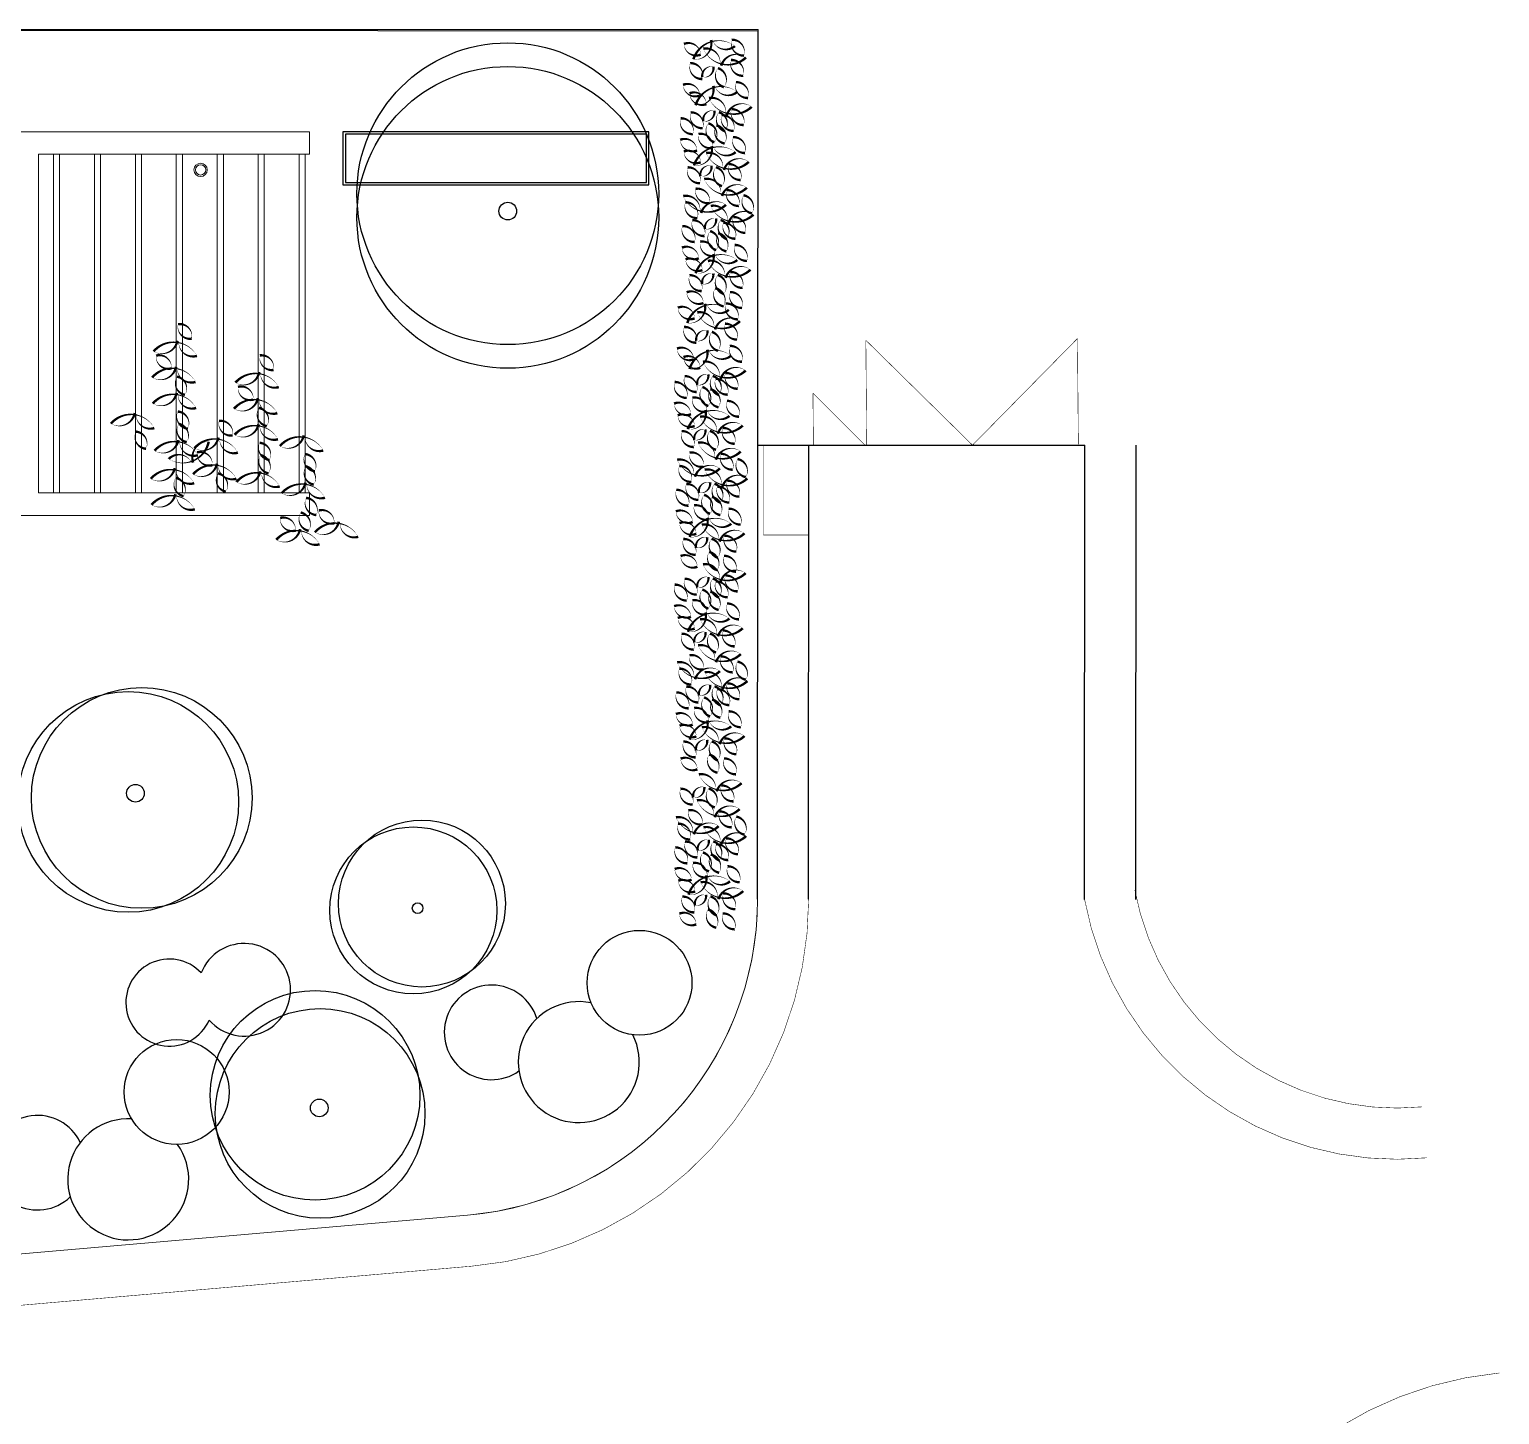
# Model space of a CAD drawing. Header units: metres. Extents: x -183 to 1639, y -350 to 198.
# Drawn here: x 635.51 to 664.26, y -306.43 to -279.35 of the extents above; entities that cross this region are included whole.
import ezdxf

# ---------------------------------------------------------------- set-up
doc = ezdxf.new("R2010")
doc.units = ezdxf.units.M
doc.header["$MEASUREMENT"] = 0
for name, color, linetype in [('dveře', 3, 'Continuous'), ('PODL0$0$HSV_POD', 7, 'Continuous'), ('SCHODY', 3, 'Continuous'), ('SRAFY-TERÉN', 252, 'Continuous'), ('zariz.predmety', 203, 'Continuous')]:
    doc.layers.add(name, color=color, linetype=linetype)

msp = doc.modelspace()

# ---------------------------------------------------------------- linework, layer by layer
at = {"linetype": 'Continuous', "lineweight": 0, "flags": 128}
msp.add_lwpolyline([(611.69, -279.354), (649.76, -279.354), (649.748, -296.358, -0.388879), (644.079, -302.535), (618.376, -304.765), (611.578, -291.899)], format="xyb", close=True, dxfattribs=at)
at = {"layer": 'dveře', "linetype": 'Continuous', "lineweight": 0}
for p, q in [((624.12, -281.354), (635.69, -281.354)), ((635.69, -281.354), (640.99, -281.354)), ((640.99, -281.794), (640.99, -281.354)), ((635.69, -288.414), (635.69, -281.794)), ((635.69, -281.794), (640.99, -281.794)), ((635.69, -288.414), (640.99, -288.414)), ((640.99, -288.414), (640.99, -288.854)), ((624.12, -288.854), (640.99, -288.854))]:
    msp.add_line(p, q, dxfattribs=at)
for radius in [0.13, 0.1]:
    msp.add_circle((638.862, -282.101), radius, dxfattribs=at)
at = {"layer": 'PODL0$0$HSV_POD'}
for p, q in [((611.69, -279.354), (649.76, -279.382)), ((649.748, -296.358), (649.76, -279.382)), ((649.754, -287.482), (656.148, -287.483)), ((650.748, -296.359), (650.754, -287.483)), ((656.142, -296.362), (656.148, -287.483)), ((657.142, -296.363), (657.148, -287.483))]:
    msp.add_line(p, q, dxfattribs=at)
at = {"layer": 'PODL0$0$HSV_POD', "const_width": 0.01}
for points in [[(651.866, -285.431), (653.951, -287.482)], [(651.883, -287.482), (651.866, -285.431)], [(656.003, -285.397), (653.951, -287.482)], [(656.02, -287.465), (656.003, -285.397)], [(650.832, -286.466), (651.85, -287.482)], [(650.841, -287.482), (650.832, -286.466)], [(626.838, -304.031), (644.079, -302.535)], [(626.924, -305.027), (644.165, -303.532)]]:
    msp.add_lwpolyline(points, dxfattribs=at)
msp.add_lwpolyline([(649.866, -287.483), (650.754, -287.483), (650.754, -289.237), (649.866, -289.237)], close=True, dxfattribs=at)
for points in [[(662.739, -300.418, -0.388879), (657.125, -296.181, -0.388879)], [(644.079, -302.535, 0.388879), (649.748, -296.358, 0.388879)], [(644.165, -303.532, 0.388879), (650.748, -296.359, 0.388879)], [(662.834, -301.414, -0.388879), (656.142, -296.362, -0.388879)], [(664.25, -305.62, 0.388879), (657.73, -312.85, 0.388879)]]:
    msp.add_lwpolyline(points, format="xyb", dxfattribs=at)
at = {"layer": 'SCHODY', "lineweight": 0, "ltscale": 0.25}
for p, q in [((635.986, -281.794), (635.986, -288.414)), ((636.106, -281.794), (636.106, -288.414)), ((636.786, -281.794), (636.786, -288.414)), ((636.906, -281.794), (636.906, -288.414)), ((637.586, -281.794), (637.586, -288.414)), ((637.706, -281.794), (637.706, -288.414)), ((638.386, -281.794), (638.386, -288.414)), ((638.506, -281.794), (638.506, -288.414)), ((639.186, -281.794), (639.186, -288.414)), ((639.306, -281.794), (639.306, -288.414)), ((639.986, -281.794), (639.986, -288.414)), ((640.106, -281.794), (640.106, -288.414)), ((640.786, -281.794), (640.786, -288.414)), ((640.906, -281.794), (640.906, -288.414))]:
    msp.add_line(p, q, dxfattribs=at)
at = {"layer": 'SRAFY-TERÉN'}
for points in [[(647.627, -281.354), (641.641, -281.354), (641.641, -282.394), (647.627, -282.394)], [(647.577, -281.404), (641.691, -281.404), (641.691, -282.344), (647.577, -282.344)]]:
    msp.add_lwpolyline(points, close=True, dxfattribs=at)
at = {"layer": 'zariz.predmety', "color": 253, "linetype": 'Continuous', "ltscale": 0.001}
for points in [[(648.638, -279.847, 0, 0, 0.520567), (648.638, -279.847, 0, 0.05, 0.520567), (648.31, -279.639, 0, 0.05, 0.520567), (648.638, -279.847, 0.05, 0.05, 0)], [(648.495, -279.939, 0, 0, 0.520567), (648.495, -279.939, 0, 0.05, 0.520567), (648.839, -279.562, 0, 0.05, 0.520567), (648.87, -279.569, 0, 0.05, 0.520567), (649.306, -279.68, 0, 0.05, 0.520567), (648.495, -279.939, 0.05, 0.05, 0)], [(649.483, -279.866, 0, 0, 0.520567), (649.483, -279.866, 0, 0.05, 0.520567), (649.246, -279.557, 0, 0.05, 0.520567), (649.483, -279.866, 0.05, 0.05, 0)], [(649.524, -279.903, 0, 0, 0.520567), (649.524, -279.903, 0, 0.05, 0.520567), (649.039, -280.064, 0, 0.05, 0.520567), (649.015, -280.042, 0, 0.05, 0.520567), (648.689, -279.732, 0, 0.05, 0.520567), (649.524, -279.903, 0.05, 0.05, 0)], [(649.468, -280.261, 0, 0, 0.520567), (649.468, -280.261, 0, 0.05, 0.520567), (649.231, -279.952, 0, 0.05, 0.520567), (649.468, -280.261, 0.05, 0.05, 0)], [(648.432, -280.015, 0, 0, 0.520567), (648.432, -280.015, 0, 0.05, 0.520567), (648.669, -280.324, 0, 0.05, 0.520567), (648.432, -280.015, 0.05, 0.05, 0)], [(648.669, -280.287, 0, 0, 0.520567), (648.669, -280.287, 0, 0.05, 0.520567), (648.887, -280.083, 0, 0.05, 0.520567), (648.669, -280.287, 0.05, 0.05, 0)], [(649.092, -280.483, 0, 0, 0.520567), (649.092, -280.483, 0, 0.05, 0.520567), (648.974, -280.112, 0, 0.05, 0.520567), (649.092, -280.483, 0.05, 0.05, 0)], [(648.622, -280.647, 0, 0, 0.520567), (648.622, -280.647, 0, 0.05, 0.520567), (648.293, -280.438, 0, 0.05, 0.520567), (648.622, -280.647, 0.05, 0.05, 0)], [(648.538, -280.837, 0, 0, 0.520567), (648.538, -280.837, 0, 0.05, 0.520567), (648.883, -280.46, 0, 0.05, 0.520567), (648.914, -280.467, 0, 0.05, 0.520567), (649.35, -280.577, 0, 0.05, 0.520567), (648.538, -280.837, 0.05, 0.05, 0)], [(649.563, -280.695, 0, 0, 0.520567), (649.563, -280.695, 0, 0.05, 0.520567), (649.326, -280.386, 0, 0.05, 0.520567), (649.563, -280.695, 0.05, 0.05, 0)], [(648.749, -280.813, 0, 0, 0.520567), (648.749, -280.813, 0, 0.05, 0.520567), (648.42, -280.604, 0, 0.05, 0.520567), (648.749, -280.813, 0.05, 0.05, 0)], [(649.635, -280.868, 0, 0, 0.520567), (649.635, -280.868, 0, 0.05, 0.520567), (649.15, -281.029, 0, 0.05, 0.520567), (649.126, -281.007, 0, 0.05, 0.520567), (648.8, -280.697, 0, 0.05, 0.520567), (649.635, -280.868, 0.05, 0.05, 0)], [(648.247, -281.092, 0, 0, 0.520567), (648.247, -281.092, 0, 0.05, 0.520567), (648.484, -281.401, 0, 0.05, 0.520567), (648.247, -281.092, 0.05, 0.05, 0)], [(648.441, -280.977, 0, 0, 0.520567), (648.441, -280.977, 0, 0.05, 0.520567), (648.678, -281.286, 0, 0.05, 0.520567), (648.441, -280.977, 0.05, 0.05, 0)], [(648.687, -281.149, 0, 0, 0.520567), (648.687, -281.149, 0, 0.05, 0.520567), (648.905, -280.944, 0, 0.05, 0.520567), (648.687, -281.149, 0.05, 0.05, 0)], [(649.111, -281.344, 0, 0, 0.520567), (649.111, -281.344, 0, 0.05, 0.520567), (648.992, -280.973, 0, 0.05, 0.520567), (649.111, -281.344, 0.05, 0.05, 0)], [(649.283, -281.338, 0, 0, 0.520567), (649.283, -281.338, 0, 0.05, 0.520567), (649.046, -281.03, 0, 0.05, 0.520567), (649.283, -281.338, 0.05, 0.05, 0)], [(649.477, -281.223, 0, 0, 0.520567), (649.477, -281.223, 0, 0.05, 0.520567), (649.24, -280.915, 0, 0.05, 0.520567), (649.477, -281.223, 0.05, 0.05, 0)], [(648.907, -281.56, 0, 0, 0.520567), (648.907, -281.56, 0, 0.05, 0.520567), (648.789, -281.19, 0, 0.05, 0.520567), (648.907, -281.56, 0.05, 0.05, 0)], [(648.943, -281.232, 0, 0, 0.520567), (648.943, -281.232, 0, 0.05, 0.520567), (649.106, -281.585, 0, 0.05, 0.520567), (648.943, -281.232, 0.05, 0.05, 0)], [(648.566, -281.721, 0, 0, 0.520567), (648.566, -281.721, 0, 0.05, 0.520567), (648.237, -281.513, 0, 0.05, 0.520567), (648.566, -281.721, 0.05, 0.05, 0)], [(648.507, -282.014, 0, 0, 0.520567), (648.507, -282.014, 0, 0.05, 0.520567), (648.851, -281.637, 0, 0.05, 0.520567), (648.882, -281.644, 0, 0.05, 0.520567), (649.319, -281.754, 0, 0.05, 0.520567), (648.507, -282.014, 0.05, 0.05, 0)], [(648.594, -281.397, 0, 0, 0.520567), (648.594, -281.397, 0, 0.05, 0.520567), (648.867, -281.674, 0, 0.05, 0.520567), (648.594, -281.397, 0.05, 0.05, 0)], [(649.506, -281.77, 0, 0, 0.520567), (649.506, -281.77, 0, 0.05, 0.520567), (649.27, -281.461, 0, 0.05, 0.520567), (649.506, -281.77, 0.05, 0.05, 0)], [(648.637, -281.952, 0, 0, 0.520567), (648.637, -281.952, 0, 0.05, 0.520567), (648.308, -281.743, 0, 0.05, 0.520567), (648.637, -281.952, 0.05, 0.05, 0)], [(649.578, -281.943, 0, 0, 0.520567), (649.578, -281.943, 0, 0.05, 0.520567), (649.093, -282.103, 0, 0.05, 0.520567), (649.07, -282.082, 0, 0.05, 0.520567), (648.744, -281.772, 0, 0.05, 0.520567), (649.578, -281.943, 0.05, 0.05, 0)], [(648.385, -282.052, 0, 0, 0.520567), (648.385, -282.052, 0, 0.05, 0.520567), (648.622, -282.361, 0, 0.05, 0.520567), (648.385, -282.052, 0.05, 0.05, 0)], [(648.631, -282.223, 0, 0, 0.520567), (648.631, -282.223, 0, 0.05, 0.520567), (648.849, -282.019, 0, 0.05, 0.520567), (648.631, -282.223, 0.05, 0.05, 0)], [(649.054, -282.418, 0, 0, 0.520567), (649.054, -282.418, 0, 0.05, 0.520567), (648.936, -282.048, 0, 0.05, 0.520567), (649.054, -282.418, 0.05, 0.05, 0)], [(649.421, -282.298, 0, 0, 0.520567), (649.421, -282.298, 0, 0.05, 0.520567), (649.184, -281.989, 0, 0.05, 0.520567), (649.421, -282.298, 0.05, 0.05, 0)], [(648.538, -282.471, 0, 0, 0.520567), (648.538, -282.471, 0, 0.05, 0.520567), (648.811, -282.748, 0, 0.05, 0.520567), (648.538, -282.471, 0.05, 0.05, 0)], [(649.54, -282.45, 0, 0, 0.520567), (649.54, -282.45, 0, 0.05, 0.520567), (649.055, -282.611, 0, 0.05, 0.520567), (649.032, -282.589, 0, 0.05, 0.520567), (648.706, -282.279, 0, 0.05, 0.520567), (649.54, -282.45, 0.05, 0.05, 0)], [(649.383, -282.805, 0, 0, 0.520567), (649.383, -282.805, 0, 0.05, 0.520567), (649.146, -282.497, 0, 0.05, 0.520567), (649.383, -282.805, 0.05, 0.05, 0)], [(649.131, -282.783, 0, 0, 0.520567), (649.131, -282.783, 0, 0.05, 0.520567), (648.646, -282.943, 0, 0.05, 0.520567), (648.623, -282.922, 0, 0.05, 0.520567), (648.297, -282.612, 0, 0.05, 0.520567), (649.131, -282.783, 0.05, 0.05, 0)], [(648.574, -283.043, 0, 0, 0.520567), (648.574, -283.043, 0, 0.05, 0.520567), (648.338, -282.735, 0, 0.05, 0.520567), (648.574, -283.043, 0.05, 0.05, 0)], [(649.669, -282.976, 0, 0, 0.520567), (649.669, -282.976, 0, 0.05, 0.520567), (649.184, -283.137, 0, 0.05, 0.520567), (649.16, -283.115, 0, 0.05, 0.520567), (648.834, -282.805, 0, 0.05, 0.520567), (649.669, -282.976, 0.05, 0.05, 0)], [(649.475, -282.597, 0, 0, 0.520567), (649.475, -282.597, 0, 0.05, 0.520567), (649.639, -282.95, 0, 0.05, 0.520567), (649.475, -282.597, 0.05, 0.05, 0)], [(648.475, -283.085, 0, 0, 0.520567), (648.475, -283.085, 0, 0.05, 0.520567), (648.712, -283.394, 0, 0.05, 0.520567), (648.475, -283.085, 0.05, 0.05, 0)], [(648.721, -283.256, 0, 0, 0.520567), (648.721, -283.256, 0, 0.05, 0.520567), (648.939, -283.052, 0, 0.05, 0.520567), (648.721, -283.256, 0.05, 0.05, 0)], [(649.145, -283.452, 0, 0, 0.520567), (649.145, -283.452, 0, 0.05, 0.520567), (649.026, -283.081, 0, 0.05, 0.520567), (649.145, -283.452, 0.05, 0.05, 0)], [(649.511, -283.331, 0, 0, 0.520567), (649.511, -283.331, 0, 0.05, 0.520567), (649.274, -283.023, 0, 0.05, 0.520567), (649.511, -283.331, 0.05, 0.05, 0)], [(648.281, -283.2, 0, 0, 0.520567), (648.281, -283.2, 0, 0.05, 0.520567), (648.518, -283.509, 0, 0.05, 0.520567), (648.281, -283.2, 0.05, 0.05, 0)], [(648.941, -283.668, 0, 0, 0.520567), (648.941, -283.668, 0, 0.05, 0.520567), (648.823, -283.297, 0, 0.05, 0.520567), (648.941, -283.668, 0.05, 0.05, 0)], [(648.977, -283.34, 0, 0, 0.520567), (648.977, -283.34, 0, 0.05, 0.520567), (649.14, -283.693, 0, 0.05, 0.520567), (648.977, -283.34, 0.05, 0.05, 0)], [(649.317, -283.446, 0, 0, 0.520567), (649.317, -283.446, 0, 0.05, 0.520567), (649.08, -283.137, 0, 0.05, 0.520567), (649.317, -283.446, 0.05, 0.05, 0)], [(648.6, -283.829, 0, 0, 0.520567), (648.6, -283.829, 0, 0.05, 0.520567), (648.271, -283.621, 0, 0.05, 0.520567), (648.6, -283.829, 0.05, 0.05, 0)], [(648.628, -283.504, 0, 0, 0.520567), (648.628, -283.504, 0, 0.05, 0.520567), (648.901, -283.782, 0, 0.05, 0.520567), (648.628, -283.504, 0.05, 0.05, 0)], [(649.54, -283.878, 0, 0, 0.520567), (649.54, -283.878, 0, 0.05, 0.520567), (649.304, -283.569, 0, 0.05, 0.520567), (649.54, -283.878, 0.05, 0.05, 0)], [(648.671, -284.059, 0, 0, 0.520567), (648.671, -284.059, 0, 0.05, 0.520567), (648.342, -283.851, 0, 0.05, 0.520567), (648.671, -284.059, 0.05, 0.05, 0)], [(648.541, -284.122, 0, 0, 0.520567), (648.541, -284.122, 0, 0.05, 0.520567), (648.885, -283.745, 0, 0.05, 0.520567), (648.916, -283.752, 0, 0.05, 0.520567), (649.353, -283.862, 0, 0.05, 0.520567), (648.541, -284.122, 0.05, 0.05, 0)], [(649.612, -284.051, 0, 0, 0.520567), (649.612, -284.051, 0, 0.05, 0.520567), (649.127, -284.211, 0, 0.05, 0.520567), (649.104, -284.19, 0, 0.05, 0.520567), (648.778, -283.88, 0, 0.05, 0.520567), (649.612, -284.051, 0.05, 0.05, 0)], [(648.419, -284.16, 0, 0, 0.520567), (648.419, -284.16, 0, 0.05, 0.520567), (648.656, -284.469, 0, 0.05, 0.520567), (648.419, -284.16, 0.05, 0.05, 0)], [(648.665, -284.331, 0, 0, 0.520567), (648.665, -284.331, 0, 0.05, 0.520567), (648.883, -284.127, 0, 0.05, 0.520567), (648.665, -284.331, 0.05, 0.05, 0)], [(649.089, -284.526, 0, 0, 0.520567), (649.089, -284.526, 0, 0.05, 0.520567), (648.97, -284.156, 0, 0.05, 0.520567), (649.089, -284.526, 0.05, 0.05, 0)], [(649.455, -284.406, 0, 0, 0.520567), (649.455, -284.406, 0, 0.05, 0.520567), (649.218, -284.097, 0, 0.05, 0.520567), (649.455, -284.406, 0.05, 0.05, 0)], [(648.692, -284.703, 0, 0, 0.520567), (648.692, -284.703, 0, 0.05, 0.520567), (648.363, -284.494, 0, 0.05, 0.520567), (648.692, -284.703, 0.05, 0.05, 0)], [(648.921, -284.415, 0, 0, 0.520567), (648.921, -284.415, 0, 0.05, 0.520567), (649.084, -284.768, 0, 0.05, 0.520567), (648.921, -284.415, 0.05, 0.05, 0)], [(649.446, -284.799, 0, 0, 0.520567), (649.446, -284.799, 0, 0.05, 0.520567), (649.21, -284.49, 0, 0.05, 0.520567), (649.446, -284.799, 0.05, 0.05, 0)], [(648.519, -285.003, 0, 0, 0.520567), (648.519, -285.003, 0, 0.05, 0.520567), (648.191, -284.795, 0, 0.05, 0.520567), (648.519, -285.003, 0.05, 0.05, 0)], [(648.376, -285.095, 0, 0, 0.520567), (648.376, -285.095, 0, 0.05, 0.520567), (648.72, -284.718, 0, 0.05, 0.520567), (648.751, -284.725, 0, 0.05, 0.520567), (649.187, -284.836, 0, 0.05, 0.520567), (648.376, -285.095, 0.05, 0.05, 0)], [(649.364, -285.022, 0, 0, 0.520567), (649.364, -285.022, 0, 0.05, 0.520567), (649.127, -284.713, 0, 0.05, 0.520567), (649.364, -285.022, 0.05, 0.05, 0)], [(638.421, -285.117, 0, 0, 0.520567), (638.421, -285.117, 0, 0.05, 0.520567), (638.687, -285.401, 0, 0.05, 0.520567), (638.421, -285.117, 0.05, 0.05, 0)], [(649.405, -285.059, 0, 0, 0.520567), (649.405, -285.059, 0, 0.05, 0.520567), (648.92, -285.219, 0, 0.05, 0.520567), (648.896, -285.198, 0, 0.05, 0.520567), (648.57, -284.888, 0, 0.05, 0.520567), (649.405, -285.059, 0.05, 0.05, 0)], [(649.349, -285.417, 0, 0, 0.520567), (649.349, -285.417, 0, 0.05, 0.520567), (649.113, -285.108, 0, 0.05, 0.520567), (649.349, -285.417, 0.05, 0.05, 0)], [(648.314, -285.171, 0, 0, 0.520567), (648.314, -285.171, 0, 0.05, 0.520567), (648.55, -285.479, 0, 0.05, 0.520567), (648.314, -285.171, 0.05, 0.05, 0)], [(648.55, -285.443, 0, 0, 0.520567), (648.55, -285.443, 0, 0.05, 0.520567), (648.768, -285.239, 0, 0.05, 0.520567), (648.55, -285.443, 0.05, 0.05, 0)], [(648.973, -285.638, 0, 0, 0.520567), (648.973, -285.638, 0, 0.05, 0.520567), (648.855, -285.268, 0, 0.05, 0.520567), (648.973, -285.638, 0.05, 0.05, 0)], [(637.942, -285.649, 0, 0, 0.520567), (637.942, -285.649, 0, 0.05, 0.520567), (638.409, -285.441, 0, 0.05, 0.520567), (638.434, -285.459, 0, 0.05, 0.520567), (638.79, -285.736, 0, 0.05, 0.520567), (637.942, -285.649, 0.05, 0.05, 0)], [(648.503, -285.803, 0, 0, 0.520567), (648.503, -285.803, 0, 0.05, 0.520567), (648.175, -285.594, 0, 0.05, 0.520567), (648.503, -285.803, 0.05, 0.05, 0)], [(648.419, -285.993, 0, 0, 0.520567), (648.419, -285.993, 0, 0.05, 0.520567), (648.764, -285.616, 0, 0.05, 0.520567), (648.795, -285.622, 0, 0.05, 0.520567), (649.231, -285.733, 0, 0.05, 0.520567), (648.419, -285.993, 0.05, 0.05, 0)], [(649.444, -285.851, 0, 0, 0.520567), (649.444, -285.851, 0, 0.05, 0.520567), (649.207, -285.542, 0, 0.05, 0.520567), (649.444, -285.851, 0.05, 0.05, 0)], [(637.914, -286.159, 0, 0, 0.520567), (637.914, -286.159, 0, 0.05, 0.520567), (638.381, -285.951, 0, 0.05, 0.520567), (638.406, -285.97, 0, 0.05, 0.520567), (638.762, -286.246, 0, 0.05, 0.520567), (637.914, -286.159, 0.05, 0.05, 0)], [(638.291, -285.981, 0, 0, 0.520567), (638.291, -285.981, 0, 0.05, 0.520567), (637.992, -285.732, 0, 0.05, 0.520567), (638.291, -285.981, 0.05, 0.05, 0)], [(640.021, -285.728, 0, 0, 0.520567), (640.021, -285.728, 0, 0.05, 0.520567), (640.287, -286.012, 0, 0.05, 0.520567), (640.021, -285.728, 0.05, 0.05, 0)], [(648.63, -285.969, 0, 0, 0.520567), (648.63, -285.969, 0, 0.05, 0.520567), (648.301, -285.76, 0, 0.05, 0.520567), (648.63, -285.969, 0.05, 0.05, 0)], [(649.516, -286.024, 0, 0, 0.520567), (649.516, -286.024, 0, 0.05, 0.520567), (649.031, -286.185, 0, 0.05, 0.520567), (649.007, -286.163, 0, 0.05, 0.520567), (648.681, -285.853, 0, 0.05, 0.520567), (649.516, -286.024, 0.05, 0.05, 0)], [(638.401, -286.142, 0, 0, 0.520567), (638.401, -286.142, 0, 0.05, 0.520567), (638.555, -286.499, 0, 0.05, 0.520567), (638.401, -286.142, 0.05, 0.05, 0)], [(639.542, -286.26, 0, 0, 0.520567), (639.542, -286.26, 0, 0.05, 0.520567), (640.009, -286.052, 0, 0.05, 0.520567), (640.034, -286.071, 0, 0.05, 0.520567), (640.39, -286.347, 0, 0.05, 0.520567), (639.542, -286.26, 0.05, 0.05, 0)], [(648.128, -286.248, 0, 0, 0.520567), (648.128, -286.248, 0, 0.05, 0.520567), (648.365, -286.557, 0, 0.05, 0.520567), (648.128, -286.248, 0.05, 0.05, 0)], [(648.322, -286.133, 0, 0, 0.520567), (648.322, -286.133, 0, 0.05, 0.520567), (648.559, -286.442, 0, 0.05, 0.520567), (648.322, -286.133, 0.05, 0.05, 0)], [(648.568, -286.304, 0, 0, 0.520567), (648.568, -286.304, 0, 0.05, 0.520567), (648.786, -286.1, 0, 0.05, 0.520567), (648.568, -286.304, 0.05, 0.05, 0)], [(648.992, -286.5, 0, 0, 0.520567), (648.992, -286.5, 0, 0.05, 0.520567), (648.873, -286.129, 0, 0.05, 0.520567), (648.992, -286.5, 0.05, 0.05, 0)], [(649.164, -286.494, 0, 0, 0.520567), (649.164, -286.494, 0, 0.05, 0.520567), (648.927, -286.185, 0, 0.05, 0.520567), (649.164, -286.494, 0.05, 0.05, 0)], [(649.358, -286.379, 0, 0, 0.520567), (649.358, -286.379, 0, 0.05, 0.520567), (649.121, -286.071, 0, 0.05, 0.520567), (649.358, -286.379, 0.05, 0.05, 0)], [(637.927, -286.668, 0, 0, 0.520567), (637.927, -286.668, 0, 0.05, 0.520567), (638.393, -286.46, 0, 0.05, 0.520567), (638.419, -286.479, 0, 0.05, 0.520567), (638.774, -286.755, 0, 0.05, 0.520567), (637.927, -286.668, 0.05, 0.05, 0)], [(639.514, -286.77, 0, 0, 0.520567), (639.514, -286.77, 0, 0.05, 0.520567), (639.981, -286.563, 0, 0.05, 0.520567), (640.006, -286.581, 0, 0.05, 0.520567), (640.362, -286.857, 0, 0.05, 0.520567), (639.514, -286.77, 0.05, 0.05, 0)], [(639.891, -286.592, 0, 0, 0.520567), (639.891, -286.592, 0, 0.05, 0.520567), (639.592, -286.343, 0, 0.05, 0.520567), (639.891, -286.592, 0.05, 0.05, 0)], [(648.475, -286.552, 0, 0, 0.520567), (648.475, -286.552, 0, 0.05, 0.520567), (648.748, -286.83, 0, 0.05, 0.520567), (648.475, -286.552, 0.05, 0.05, 0)], [(648.788, -286.716, 0, 0, 0.520567), (648.788, -286.716, 0, 0.05, 0.520567), (648.67, -286.345, 0, 0.05, 0.520567), (648.788, -286.716, 0.05, 0.05, 0)], [(648.824, -286.388, 0, 0, 0.520567), (648.824, -286.388, 0, 0.05, 0.520567), (648.987, -286.741, 0, 0.05, 0.520567), (648.824, -286.388, 0.05, 0.05, 0)], [(637.108, -287.061, 0, 0, 0.520567), (637.108, -287.061, 0, 0.05, 0.520567), (637.575, -286.853, 0, 0.05, 0.520567), (637.601, -286.872, 0, 0.05, 0.520567), (637.956, -287.148, 0, 0.05, 0.520567), (637.108, -287.061, 0.05, 0.05, 0)], [(638.613, -287.16, 0, 0, 0.520567), (638.613, -287.16, 0, 0.05, 0.520567), (638.416, -286.825, 0, 0.05, 0.520567), (638.613, -287.16, 0.05, 0.05, 0)], [(640.001, -286.754, 0, 0, 0.520567), (640.001, -286.754, 0, 0.05, 0.520567), (640.155, -287.11, 0, 0.05, 0.520567), (640.001, -286.754, 0.05, 0.05, 0)], [(648.447, -286.877, 0, 0, 0.520567), (648.447, -286.877, 0, 0.05, 0.520567), (648.118, -286.669, 0, 0.05, 0.520567), (648.447, -286.877, 0.05, 0.05, 0)], [(648.388, -287.17, 0, 0, 0.520567), (648.388, -287.17, 0, 0.05, 0.520567), (648.733, -286.793, 0, 0.05, 0.520567), (648.763, -286.8, 0, 0.05, 0.520567), (649.2, -286.91, 0, 0.05, 0.520567), (648.388, -287.17, 0.05, 0.05, 0)], [(649.387, -286.926, 0, 0, 0.520567), (649.387, -286.926, 0, 0.05, 0.520567), (649.151, -286.617, 0, 0.05, 0.520567), (649.387, -286.926, 0.05, 0.05, 0)], [(638.435, -287.066, 0, 0, 0.520567), (638.435, -287.066, 0, 0.05, 0.520567), (638.59, -287.423, 0, 0.05, 0.520567), (638.435, -287.066, 0.05, 0.05, 0)], [(639.221, -287.009, 0, 0, 0.520567), (639.221, -287.009, 0, 0.05, 0.520567), (639.487, -287.293, 0, 0.05, 0.520567), (639.221, -287.009, 0.05, 0.05, 0)], [(639.527, -287.279, 0, 0, 0.520567), (639.527, -287.279, 0, 0.05, 0.520567), (639.993, -287.071, 0, 0.05, 0.520567), (640.019, -287.09, 0, 0.05, 0.520567), (640.374, -287.366, 0, 0.05, 0.520567), (639.527, -287.279, 0.05, 0.05, 0)], [(648.518, -287.108, 0, 0, 0.520567), (648.518, -287.108, 0, 0.05, 0.520567), (648.189, -286.899, 0, 0.05, 0.520567), (648.518, -287.108, 0.05, 0.05, 0)], [(649.459, -287.099, 0, 0, 0.520567), (649.459, -287.099, 0, 0.05, 0.520567), (648.974, -287.259, 0, 0.05, 0.520567), (648.951, -287.238, 0, 0.05, 0.520567), (648.625, -286.928, 0, 0.05, 0.520567), (649.459, -287.099, 0.05, 0.05, 0)], [(637.795, -287.553, 0, 0, 0.520567), (637.795, -287.553, 0, 0.05, 0.520567), (637.597, -287.218, 0, 0.05, 0.520567), (637.795, -287.553, 0.05, 0.05, 0)], [(637.961, -287.591, 0, 0, 0.520567), (637.961, -287.591, 0, 0.05, 0.520567), (638.428, -287.383, 0, 0.05, 0.520567), (638.453, -287.402, 0, 0.05, 0.520567), (638.809, -287.678, 0, 0.05, 0.520567), (637.961, -287.591, 0.05, 0.05, 0)], [(639.02, -287.414, 0, 0, 0.520567), (639.02, -287.414, 0, 0.05, 0.520567), (638.715, -287.823, 0, 0.05, 0.520567), (638.683, -287.82, 0, 0.05, 0.520567), (638.238, -287.753, 0, 0.05, 0.520567), (639.02, -287.414, 0.05, 0.05, 0)], [(638.742, -287.541, 0, 0, 0.520567), (638.742, -287.541, 0, 0.05, 0.520567), (639.209, -287.333, 0, 0.05, 0.520567), (639.234, -287.351, 0, 0.05, 0.520567), (639.59, -287.628, 0, 0.05, 0.520567), (638.742, -287.541, 0.05, 0.05, 0)], [(640.411, -287.499, 0, 0, 0.520567), (640.411, -287.499, 0, 0.05, 0.520567), (640.877, -287.291, 0, 0.05, 0.520567), (640.903, -287.31, 0, 0.05, 0.520567), (641.258, -287.586, 0, 0.05, 0.520567), (640.411, -287.499, 0.05, 0.05, 0)], [(648.266, -287.208, 0, 0, 0.520567), (648.266, -287.208, 0, 0.05, 0.520567), (648.503, -287.517, 0, 0.05, 0.520567), (648.266, -287.208, 0.05, 0.05, 0)], [(648.512, -287.379, 0, 0, 0.520567), (648.512, -287.379, 0, 0.05, 0.520567), (648.73, -287.175, 0, 0.05, 0.520567), (648.512, -287.379, 0.05, 0.05, 0)], [(648.936, -287.574, 0, 0, 0.520567), (648.936, -287.574, 0, 0.05, 0.520567), (648.817, -287.204, 0, 0.05, 0.520567), (648.936, -287.574, 0.05, 0.05, 0)], [(649.302, -287.454, 0, 0, 0.520567), (649.302, -287.454, 0, 0.05, 0.520567), (649.065, -287.145, 0, 0.05, 0.520567), (649.302, -287.454, 0.05, 0.05, 0)], [(639.091, -287.873, 0, 0, 0.520567), (639.091, -287.873, 0, 0.05, 0.520567), (638.792, -287.624, 0, 0.05, 0.520567), (639.091, -287.873, 0.05, 0.05, 0)], [(640.213, -287.771, 0, 0, 0.520567), (640.213, -287.771, 0, 0.05, 0.520567), (640.016, -287.436, 0, 0.05, 0.520567), (640.213, -287.771, 0.05, 0.05, 0)], [(640.035, -287.677, 0, 0, 0.520567), (640.035, -287.677, 0, 0.05, 0.520567), (640.19, -288.034, 0, 0.05, 0.520567), (640.035, -287.677, 0.05, 0.05, 0)], [(641.097, -287.991, 0, 0, 0.520567), (641.097, -287.991, 0, 0.05, 0.520567), (640.9, -287.656, 0, 0.05, 0.520567), (641.097, -287.991, 0.05, 0.05, 0)], [(648.419, -287.627, 0, 0, 0.520567), (648.419, -287.627, 0, 0.05, 0.520567), (648.692, -287.904, 0, 0.05, 0.520567), (648.419, -287.627, 0.05, 0.05, 0)], [(649.421, -287.606, 0, 0, 0.520567), (649.421, -287.606, 0, 0.05, 0.520567), (648.936, -287.766, 0, 0.05, 0.520567), (648.913, -287.745, 0, 0.05, 0.520567), (648.587, -287.435, 0, 0.05, 0.520567), (649.421, -287.606, 0.05, 0.05, 0)], [(649.264, -287.961, 0, 0, 0.520567), (649.264, -287.961, 0, 0.05, 0.520567), (649.027, -287.652, 0, 0.05, 0.520567), (649.264, -287.961, 0.05, 0.05, 0)], [(637.888, -288.139, 0, 0, 0.520567), (637.888, -288.139, 0, 0.05, 0.520567), (638.355, -287.931, 0, 0.05, 0.520567), (638.38, -287.95, 0, 0.05, 0.520567), (638.736, -288.226, 0, 0.05, 0.520567), (637.888, -288.139, 0.05, 0.05, 0)], [(638.714, -288.051, 0, 0, 0.520567), (638.714, -288.051, 0, 0.05, 0.520567), (639.181, -287.843, 0, 0.05, 0.520567), (639.206, -287.862, 0, 0.05, 0.520567), (639.562, -288.138, 0, 0.05, 0.520567), (638.714, -288.051, 0.05, 0.05, 0)], [(639.561, -288.202, 0, 0, 0.520567), (639.561, -288.202, 0, 0.05, 0.520567), (640.028, -287.994, 0, 0.05, 0.520567), (640.053, -288.013, 0, 0.05, 0.520567), (640.409, -288.289, 0, 0.05, 0.520567), (639.561, -288.202, 0.05, 0.05, 0)], [(640.919, -287.897, 0, 0, 0.520567), (640.919, -287.897, 0, 0.05, 0.520567), (641.074, -288.254, 0, 0.05, 0.520567), (640.919, -287.897, 0.05, 0.05, 0)], [(649.012, -287.938, 0, 0, 0.520567), (649.012, -287.938, 0, 0.05, 0.520567), (648.527, -288.099, 0, 0.05, 0.520567), (648.504, -288.078, 0, 0.05, 0.520567), (648.178, -287.768, 0, 0.05, 0.520567), (649.012, -287.938, 0.05, 0.05, 0)], [(648.455, -288.199, 0, 0, 0.520567), (648.455, -288.199, 0, 0.05, 0.520567), (648.219, -287.891, 0, 0.05, 0.520567), (648.455, -288.199, 0.05, 0.05, 0)], [(649.55, -288.132, 0, 0, 0.520567), (649.55, -288.132, 0, 0.05, 0.520567), (649.065, -288.292, 0, 0.05, 0.520567), (649.041, -288.271, 0, 0.05, 0.520567), (648.715, -287.961, 0, 0.05, 0.520567), (649.55, -288.132, 0.05, 0.05, 0)], [(649.357, -287.753, 0, 0, 0.520567), (649.357, -287.753, 0, 0.05, 0.520567), (649.52, -288.106, 0, 0.05, 0.520567), (649.357, -287.753, 0.05, 0.05, 0)], [(638.375, -288.122, 0, 0, 0.520567), (638.375, -288.122, 0, 0.05, 0.520567), (638.529, -288.479, 0, 0.05, 0.520567), (638.375, -288.122, 0.05, 0.05, 0)], [(639.201, -288.034, 0, 0, 0.520567), (639.201, -288.034, 0, 0.05, 0.520567), (639.355, -288.391, 0, 0.05, 0.520567), (639.201, -288.034, 0.05, 0.05, 0)], [(640.445, -288.422, 0, 0, 0.520567), (640.445, -288.422, 0, 0.05, 0.520567), (640.912, -288.214, 0, 0.05, 0.520567), (640.937, -288.233, 0, 0.05, 0.520567), (641.293, -288.509, 0, 0.05, 0.520567), (640.445, -288.422, 0.05, 0.05, 0)], [(648.356, -288.241, 0, 0, 0.520567), (648.356, -288.241, 0, 0.05, 0.520567), (648.593, -288.55, 0, 0.05, 0.520567), (648.356, -288.241, 0.05, 0.05, 0)], [(648.602, -288.412, 0, 0, 0.520567), (648.602, -288.412, 0, 0.05, 0.520567), (648.82, -288.208, 0, 0.05, 0.520567), (648.602, -288.412, 0.05, 0.05, 0)], [(649.026, -288.607, 0, 0, 0.520567), (649.026, -288.607, 0, 0.05, 0.520567), (648.907, -288.237, 0, 0.05, 0.520567), (649.026, -288.607, 0.05, 0.05, 0)], [(649.392, -288.487, 0, 0, 0.520567), (649.392, -288.487, 0, 0.05, 0.520567), (649.155, -288.178, 0, 0.05, 0.520567), (649.392, -288.487, 0.05, 0.05, 0)], [(637.901, -288.648, 0, 0, 0.520567), (637.901, -288.648, 0, 0.05, 0.520567), (638.367, -288.44, 0, 0.05, 0.520567), (638.393, -288.458, 0, 0.05, 0.520567), (638.748, -288.735, 0, 0.05, 0.520567), (637.901, -288.648, 0.05, 0.05, 0)], [(641.122, -288.848, 0, 0, 0.520567), (641.122, -288.848, 0, 0.05, 0.520567), (640.924, -288.513, 0, 0.05, 0.520567), (641.122, -288.848, 0.05, 0.05, 0)], [(648.162, -288.356, 0, 0, 0.520567), (648.162, -288.356, 0, 0.05, 0.520567), (648.399, -288.665, 0, 0.05, 0.520567), (648.162, -288.356, 0.05, 0.05, 0)], [(648.822, -288.824, 0, 0, 0.520567), (648.822, -288.824, 0, 0.05, 0.520567), (648.704, -288.453, 0, 0.05, 0.520567), (648.822, -288.824, 0.05, 0.05, 0)], [(648.858, -288.496, 0, 0, 0.520567), (648.858, -288.496, 0, 0.05, 0.520567), (649.021, -288.849, 0, 0.05, 0.520567), (648.858, -288.496, 0.05, 0.05, 0)], [(649.198, -288.602, 0, 0, 0.520567), (649.198, -288.602, 0, 0.05, 0.520567), (648.961, -288.293, 0, 0.05, 0.520567), (649.198, -288.602, 0.05, 0.05, 0)], [(640.819, -288.8, 0, 0, 0.520567), (640.819, -288.8, 0, 0.05, 0.520567), (640.974, -289.156, 0, 0.05, 0.520567), (640.819, -288.8, 0.05, 0.05, 0)], [(641.472, -289.008, 0, 0, 0.520567), (641.472, -289.008, 0, 0.05, 0.520567), (641.173, -288.759, 0, 0.05, 0.520567), (641.472, -289.008, 0.05, 0.05, 0)], [(648.481, -288.985, 0, 0, 0.520567), (648.481, -288.985, 0, 0.05, 0.520567), (648.152, -288.777, 0, 0.05, 0.520567), (648.481, -288.985, 0.05, 0.05, 0)], [(648.509, -288.66, 0, 0, 0.520567), (648.509, -288.66, 0, 0.05, 0.520567), (648.782, -288.938, 0, 0.05, 0.520567), (648.509, -288.66, 0.05, 0.05, 0)], [(649.421, -289.034, 0, 0, 0.520567), (649.421, -289.034, 0, 0.05, 0.520567), (649.185, -288.725, 0, 0.05, 0.520567), (649.421, -289.034, 0.05, 0.05, 0)], [(640.34, -289.332, 0, 0, 0.520567), (640.34, -289.332, 0, 0.05, 0.520567), (640.807, -289.124, 0, 0.05, 0.520567), (640.832, -289.143, 0, 0.05, 0.520567), (641.188, -289.419, 0, 0.05, 0.520567), (640.34, -289.332, 0.05, 0.05, 0)], [(640.717, -289.153, 0, 0, 0.520567), (640.717, -289.153, 0, 0.05, 0.520567), (640.418, -288.905, 0, 0.05, 0.520567), (640.717, -289.153, 0.05, 0.05, 0)], [(641.095, -289.186, 0, 0, 0.520567), (641.095, -289.186, 0, 0.05, 0.520567), (641.562, -288.978, 0, 0.05, 0.520567), (641.588, -288.997, 0, 0.05, 0.520567), (641.943, -289.273, 0, 0.05, 0.520567), (641.095, -289.186, 0.05, 0.05, 0)], [(648.552, -289.215, 0, 0, 0.520567), (648.552, -289.215, 0, 0.05, 0.520567), (648.223, -289.007, 0, 0.05, 0.520567), (648.552, -289.215, 0.05, 0.05, 0)], [(648.422, -289.278, 0, 0, 0.520567), (648.422, -289.278, 0, 0.05, 0.520567), (648.767, -288.901, 0, 0.05, 0.520567), (648.797, -288.907, 0, 0.05, 0.520567), (649.234, -289.018, 0, 0.05, 0.520567), (648.422, -289.278, 0.05, 0.05, 0)], [(649.493, -289.207, 0, 0, 0.520567), (649.493, -289.207, 0, 0.05, 0.520567), (649.008, -289.367, 0, 0.05, 0.520567), (648.985, -289.346, 0, 0.05, 0.520567), (648.659, -289.036, 0, 0.05, 0.520567), (649.493, -289.207, 0.05, 0.05, 0)], [(648.3, -289.316, 0, 0, 0.520567), (648.3, -289.316, 0, 0.05, 0.520567), (648.537, -289.625, 0, 0.05, 0.520567), (648.3, -289.316, 0.05, 0.05, 0)], [(648.546, -289.487, 0, 0, 0.520567), (648.546, -289.487, 0, 0.05, 0.520567), (648.764, -289.283, 0, 0.05, 0.520567), (648.546, -289.487, 0.05, 0.05, 0)], [(648.97, -289.682, 0, 0, 0.520567), (648.97, -289.682, 0, 0.05, 0.520567), (648.851, -289.312, 0, 0.05, 0.520567), (648.97, -289.682, 0.05, 0.05, 0)], [(649.336, -289.562, 0, 0, 0.520567), (649.336, -289.562, 0, 0.05, 0.520567), (649.099, -289.253, 0, 0.05, 0.520567), (649.336, -289.562, 0.05, 0.05, 0)], [(648.573, -289.859, 0, 0, 0.520567), (648.573, -289.859, 0, 0.05, 0.520567), (648.244, -289.65, 0, 0.05, 0.520567), (648.573, -289.859, 0.05, 0.05, 0)], [(648.802, -289.571, 0, 0, 0.520567), (648.802, -289.571, 0, 0.05, 0.520567), (648.965, -289.924, 0, 0.05, 0.520567), (648.802, -289.571, 0.05, 0.05, 0)], [(649.327, -289.955, 0, 0, 0.520567), (649.327, -289.955, 0, 0.05, 0.520567), (649.091, -289.646, 0, 0.05, 0.520567), (649.327, -289.955, 0.05, 0.05, 0)], [(649.516, -289.985, 0, 0, 0.520567), (649.516, -289.985, 0, 0.05, 0.520567), (649.031, -290.145, 0, 0.05, 0.520567), (649.008, -290.124, 0, 0.05, 0.520567), (648.682, -289.814, 0, 0.05, 0.520567), (649.516, -289.985, 0.05, 0.05, 0)], [(648.129, -290.209, 0, 0, 0.520567), (648.129, -290.209, 0, 0.05, 0.520567), (648.366, -290.518, 0, 0.05, 0.520567), (648.129, -290.209, 0.05, 0.05, 0)], [(648.323, -290.094, 0, 0, 0.520567), (648.323, -290.094, 0, 0.05, 0.520567), (648.56, -290.403, 0, 0.05, 0.520567), (648.323, -290.094, 0.05, 0.05, 0)], [(648.569, -290.265, 0, 0, 0.520567), (648.569, -290.265, 0, 0.05, 0.520567), (648.787, -290.061, 0, 0.05, 0.520567), (648.569, -290.265, 0.05, 0.05, 0)], [(648.993, -290.46, 0, 0, 0.520567), (648.993, -290.46, 0, 0.05, 0.520567), (648.874, -290.09, 0, 0.05, 0.520567), (648.993, -290.46, 0.05, 0.05, 0)], [(649.165, -290.455, 0, 0, 0.520567), (649.165, -290.455, 0, 0.05, 0.520567), (648.928, -290.146, 0, 0.05, 0.520567), (649.165, -290.455, 0.05, 0.05, 0)], [(649.359, -290.34, 0, 0, 0.520567), (649.359, -290.34, 0, 0.05, 0.520567), (649.122, -290.031, 0, 0.05, 0.520567), (649.359, -290.34, 0.05, 0.05, 0)], [(648.476, -290.513, 0, 0, 0.520567), (648.476, -290.513, 0, 0.05, 0.520567), (648.749, -290.791, 0, 0.05, 0.520567), (648.476, -290.513, 0.05, 0.05, 0)], [(648.789, -290.677, 0, 0, 0.520567), (648.789, -290.677, 0, 0.05, 0.520567), (648.67, -290.306, 0, 0.05, 0.520567), (648.789, -290.677, 0.05, 0.05, 0)], [(648.825, -290.349, 0, 0, 0.520567), (648.825, -290.349, 0, 0.05, 0.520567), (648.988, -290.702, 0, 0.05, 0.520567), (648.825, -290.349, 0.05, 0.05, 0)], [(649.388, -290.887, 0, 0, 0.520567), (649.388, -290.887, 0, 0.05, 0.520567), (649.151, -290.578, 0, 0.05, 0.520567), (649.388, -290.887, 0.05, 0.05, 0)], [(648.447, -290.838, 0, 0, 0.520567), (648.447, -290.838, 0, 0.05, 0.520567), (648.119, -290.63, 0, 0.05, 0.520567), (648.447, -290.838, 0.05, 0.05, 0)], [(648.519, -291.068, 0, 0, 0.520567), (648.519, -291.068, 0, 0.05, 0.520567), (648.19, -290.86, 0, 0.05, 0.520567), (648.519, -291.068, 0.05, 0.05, 0)], [(648.389, -291.131, 0, 0, 0.520567), (648.389, -291.131, 0, 0.05, 0.520567), (648.733, -290.753, 0, 0.05, 0.520567), (648.764, -290.76, 0, 0.05, 0.520567), (649.2, -290.871, 0, 0.05, 0.520567), (648.389, -291.131, 0.05, 0.05, 0)], [(648.513, -291.34, 0, 0, 0.520567), (648.513, -291.34, 0, 0.05, 0.520567), (648.731, -291.136, 0, 0.05, 0.520567), (648.513, -291.34, 0.05, 0.05, 0)], [(649.46, -291.06, 0, 0, 0.520567), (649.46, -291.06, 0, 0.05, 0.520567), (648.975, -291.22, 0, 0.05, 0.520567), (648.951, -291.199, 0, 0.05, 0.520567), (648.625, -290.889, 0, 0.05, 0.520567), (649.46, -291.06, 0.05, 0.05, 0)], [(649.302, -291.415, 0, 0, 0.520567), (649.302, -291.415, 0, 0.05, 0.520567), (649.066, -291.106, 0, 0.05, 0.520567), (649.302, -291.415, 0.05, 0.05, 0)], [(648.267, -291.169, 0, 0, 0.520567), (648.267, -291.169, 0, 0.05, 0.520567), (648.503, -291.478, 0, 0.05, 0.520567), (648.267, -291.169, 0.05, 0.05, 0)], [(649.422, -291.567, 0, 0, 0.520567), (649.422, -291.567, 0, 0.05, 0.520567), (648.937, -291.727, 0, 0.05, 0.520567), (648.914, -291.706, 0, 0.05, 0.520567), (648.587, -291.396, 0, 0.05, 0.520567), (649.422, -291.567, 0.05, 0.05, 0)], [(648.936, -291.535, 0, 0, 0.520567), (648.936, -291.535, 0, 0.05, 0.520567), (648.818, -291.165, 0, 0.05, 0.520567), (648.936, -291.535, 0.05, 0.05, 0)], [(649.013, -291.899, 0, 0, 0.520567), (649.013, -291.899, 0, 0.05, 0.520567), (648.528, -292.06, 0, 0.05, 0.520567), (648.505, -292.038, 0, 0.05, 0.520567), (648.178, -291.728, 0, 0.05, 0.520567), (649.013, -291.899, 0.05, 0.05, 0)], [(648.42, -291.588, 0, 0, 0.520567), (648.42, -291.588, 0, 0.05, 0.520567), (648.693, -291.865, 0, 0.05, 0.520567), (648.42, -291.588, 0.05, 0.05, 0)], [(649.265, -291.922, 0, 0, 0.520567), (649.265, -291.922, 0, 0.05, 0.520567), (649.028, -291.613, 0, 0.05, 0.520567), (649.265, -291.922, 0.05, 0.05, 0)], [(649.357, -291.714, 0, 0, 0.520567), (649.357, -291.714, 0, 0.05, 0.520567), (649.52, -292.067, 0, 0.05, 0.520567), (649.357, -291.714, 0.05, 0.05, 0)], [(648.456, -292.16, 0, 0, 0.520567), (648.456, -292.16, 0, 0.05, 0.520567), (648.219, -291.851, 0, 0.05, 0.520567), (648.456, -292.16, 0.05, 0.05, 0)], [(649.55, -292.093, 0, 0, 0.520567), (649.55, -292.093, 0, 0.05, 0.520567), (649.065, -292.253, 0, 0.05, 0.520567), (649.042, -292.232, 0, 0.05, 0.520567), (648.716, -291.922, 0, 0.05, 0.520567), (649.55, -292.093, 0.05, 0.05, 0)], [(648.357, -292.202, 0, 0, 0.520567), (648.357, -292.202, 0, 0.05, 0.520567), (648.594, -292.511, 0, 0.05, 0.520567), (648.357, -292.202, 0.05, 0.05, 0)], [(648.603, -292.373, 0, 0, 0.520567), (648.603, -292.373, 0, 0.05, 0.520567), (648.821, -292.169, 0, 0.05, 0.520567), (648.603, -292.373, 0.05, 0.05, 0)], [(649.027, -292.568, 0, 0, 0.520567), (649.027, -292.568, 0, 0.05, 0.520567), (648.908, -292.198, 0, 0.05, 0.520567), (649.027, -292.568, 0.05, 0.05, 0)], [(649.199, -292.563, 0, 0, 0.520567), (649.199, -292.563, 0, 0.05, 0.520567), (648.962, -292.254, 0, 0.05, 0.520567), (649.199, -292.563, 0.05, 0.05, 0)], [(649.393, -292.448, 0, 0, 0.520567), (649.393, -292.448, 0, 0.05, 0.520567), (649.156, -292.139, 0, 0.05, 0.520567), (649.393, -292.448, 0.05, 0.05, 0)], [(648.163, -292.317, 0, 0, 0.520567), (648.163, -292.317, 0, 0.05, 0.520567), (648.4, -292.626, 0, 0.05, 0.520567), (648.163, -292.317, 0.05, 0.05, 0)], [(648.823, -292.785, 0, 0, 0.520567), (648.823, -292.785, 0, 0.05, 0.520567), (648.704, -292.414, 0, 0.05, 0.520567), (648.823, -292.785, 0.05, 0.05, 0)], [(648.859, -292.457, 0, 0, 0.520567), (648.859, -292.457, 0, 0.05, 0.520567), (649.022, -292.81, 0, 0.05, 0.520567), (648.859, -292.457, 0.05, 0.05, 0)], [(648.481, -292.946, 0, 0, 0.520567), (648.481, -292.946, 0, 0.05, 0.520567), (648.153, -292.738, 0, 0.05, 0.520567), (648.481, -292.946, 0.05, 0.05, 0)], [(648.423, -293.239, 0, 0, 0.520567), (648.423, -293.239, 0, 0.05, 0.520567), (648.767, -292.861, 0, 0.05, 0.520567), (648.798, -292.868, 0, 0.05, 0.520567), (649.234, -292.979, 0, 0.05, 0.520567), (648.423, -293.239, 0.05, 0.05, 0)], [(648.51, -292.621, 0, 0, 0.520567), (648.51, -292.621, 0, 0.05, 0.520567), (648.783, -292.898, 0, 0.05, 0.520567), (648.51, -292.621, 0.05, 0.05, 0)], [(649.422, -292.994, 0, 0, 0.520567), (649.422, -292.994, 0, 0.05, 0.520567), (649.185, -292.686, 0, 0.05, 0.520567), (649.422, -292.994, 0.05, 0.05, 0)], [(648.553, -293.176, 0, 0, 0.520567), (648.553, -293.176, 0, 0.05, 0.520567), (648.224, -292.968, 0, 0.05, 0.520567), (648.553, -293.176, 0.05, 0.05, 0)], [(649.494, -293.168, 0, 0, 0.520567), (649.494, -293.168, 0, 0.05, 0.520567), (649.009, -293.328, 0, 0.05, 0.520567), (648.986, -293.307, 0, 0.05, 0.520567), (648.659, -292.997, 0, 0.05, 0.520567), (649.494, -293.168, 0.05, 0.05, 0)], [(648.301, -293.277, 0, 0, 0.520567), (648.301, -293.277, 0, 0.05, 0.520567), (648.537, -293.585, 0, 0.05, 0.520567), (648.301, -293.277, 0.05, 0.05, 0)], [(648.547, -293.448, 0, 0, 0.520567), (648.547, -293.448, 0, 0.05, 0.520567), (648.765, -293.243, 0, 0.05, 0.520567), (648.547, -293.448, 0.05, 0.05, 0)], [(648.97, -293.643, 0, 0, 0.520567), (648.97, -293.643, 0, 0.05, 0.520567), (648.852, -293.273, 0, 0.05, 0.520567), (648.97, -293.643, 0.05, 0.05, 0)], [(649.336, -293.523, 0, 0, 0.520567), (649.336, -293.523, 0, 0.05, 0.520567), (649.1, -293.214, 0, 0.05, 0.520567), (649.336, -293.523, 0.05, 0.05, 0)], [(648.573, -293.819, 0, 0, 0.520567), (648.573, -293.819, 0, 0.05, 0.520567), (648.245, -293.611, 0, 0.05, 0.520567), (648.573, -293.819, 0.05, 0.05, 0)], [(648.802, -293.531, 0, 0, 0.520567), (648.802, -293.531, 0, 0.05, 0.520567), (648.966, -293.885, 0, 0.05, 0.520567), (648.802, -293.531, 0.05, 0.05, 0)], [(649.328, -293.916, 0, 0, 0.520567), (649.328, -293.916, 0, 0.05, 0.520567), (649.091, -293.607, 0, 0.05, 0.520567), (649.328, -293.916, 0.05, 0.05, 0)], [(649.436, -294.09, 0, 0, 0.520567), (649.436, -294.09, 0, 0.05, 0.520567), (648.951, -294.25, 0, 0.05, 0.520567), (648.928, -294.229, 0, 0.05, 0.520567), (648.602, -293.919, 0, 0.05, 0.520567), (649.436, -294.09, 0.05, 0.05, 0)], [(648.243, -294.199, 0, 0, 0.520567), (648.243, -294.199, 0, 0.05, 0.520567), (648.48, -294.508, 0, 0.05, 0.520567), (648.243, -294.199, 0.05, 0.05, 0)], [(648.489, -294.37, 0, 0, 0.520567), (648.489, -294.37, 0, 0.05, 0.520567), (648.707, -294.166, 0, 0.05, 0.520567), (648.489, -294.37, 0.05, 0.05, 0)], [(648.913, -294.565, 0, 0, 0.520567), (648.913, -294.565, 0, 0.05, 0.520567), (648.794, -294.195, 0, 0.05, 0.520567), (648.913, -294.565, 0.05, 0.05, 0)], [(649.279, -294.445, 0, 0, 0.520567), (649.279, -294.445, 0, 0.05, 0.520567), (649.042, -294.136, 0, 0.05, 0.520567), (649.279, -294.445, 0.05, 0.05, 0)], [(649.399, -294.597, 0, 0, 0.520567), (649.399, -294.597, 0, 0.05, 0.520567), (648.914, -294.757, 0, 0.05, 0.520567), (648.89, -294.736, 0, 0.05, 0.520567), (648.564, -294.426, 0, 0.05, 0.520567), (649.399, -294.597, 0.05, 0.05, 0)], [(648.99, -294.929, 0, 0, 0.520567), (648.99, -294.929, 0, 0.05, 0.520567), (648.504, -295.09, 0, 0.05, 0.520567), (648.481, -295.069, 0, 0.05, 0.520567), (648.155, -294.759, 0, 0.05, 0.520567), (648.99, -294.929, 0.05, 0.05, 0)], [(648.432, -295.19, 0, 0, 0.520567), (648.432, -295.19, 0, 0.05, 0.520567), (648.196, -294.882, 0, 0.05, 0.520567), (648.432, -295.19, 0.05, 0.05, 0)], [(648.396, -294.618, 0, 0, 0.520567), (648.396, -294.618, 0, 0.05, 0.520567), (648.669, -294.895, 0, 0.05, 0.520567), (648.396, -294.618, 0.05, 0.05, 0)], [(649.241, -294.952, 0, 0, 0.520567), (649.241, -294.952, 0, 0.05, 0.520567), (649.004, -294.643, 0, 0.05, 0.520567), (649.241, -294.952, 0.05, 0.05, 0)], [(649.334, -294.744, 0, 0, 0.520567), (649.334, -294.744, 0, 0.05, 0.520567), (649.497, -295.097, 0, 0.05, 0.520567), (649.334, -294.744, 0.05, 0.05, 0)], [(649.527, -295.123, 0, 0, 0.520567), (649.527, -295.123, 0, 0.05, 0.520567), (649.042, -295.283, 0, 0.05, 0.520567), (649.018, -295.262, 0, 0.05, 0.520567), (648.692, -294.952, 0, 0.05, 0.520567), (649.527, -295.123, 0.05, 0.05, 0)], [(649.369, -295.478, 0, 0, 0.520567), (649.369, -295.478, 0, 0.05, 0.520567), (649.132, -295.169, 0, 0.05, 0.520567), (649.369, -295.478, 0.05, 0.05, 0)], [(648.139, -295.347, 0, 0, 0.520567), (648.139, -295.347, 0, 0.05, 0.520567), (648.376, -295.656, 0, 0.05, 0.520567), (648.139, -295.347, 0.05, 0.05, 0)], [(648.333, -295.232, 0, 0, 0.520567), (648.333, -295.232, 0, 0.05, 0.520567), (648.57, -295.541, 0, 0.05, 0.520567), (648.333, -295.232, 0.05, 0.05, 0)], [(648.579, -295.403, 0, 0, 0.520567), (648.579, -295.403, 0, 0.05, 0.520567), (648.797, -295.199, 0, 0.05, 0.520567), (648.579, -295.403, 0.05, 0.05, 0)], [(648.799, -295.815, 0, 0, 0.520567), (648.799, -295.815, 0, 0.05, 0.520567), (648.681, -295.444, 0, 0.05, 0.520567), (648.799, -295.815, 0.05, 0.05, 0)], [(649.003, -295.599, 0, 0, 0.520567), (649.003, -295.599, 0, 0.05, 0.520567), (648.884, -295.228, 0, 0.05, 0.520567), (649.003, -295.599, 0.05, 0.05, 0)], [(649.175, -295.593, 0, 0, 0.520567), (649.175, -295.593, 0, 0.05, 0.520567), (648.938, -295.284, 0, 0.05, 0.520567), (649.175, -295.593, 0.05, 0.05, 0)], [(648.458, -295.976, 0, 0, 0.520567), (648.458, -295.976, 0, 0.05, 0.520567), (648.129, -295.768, 0, 0.05, 0.520567), (648.458, -295.976, 0.05, 0.05, 0)], [(648.487, -295.651, 0, 0, 0.520567), (648.487, -295.651, 0, 0.05, 0.520567), (648.759, -295.929, 0, 0.05, 0.520567), (648.487, -295.651, 0.05, 0.05, 0)], [(648.835, -295.487, 0, 0, 0.520567), (648.835, -295.487, 0, 0.05, 0.520567), (648.998, -295.84, 0, 0.05, 0.520567), (648.835, -295.487, 0.05, 0.05, 0)], [(649.398, -296.025, 0, 0, 0.520567), (649.398, -296.025, 0, 0.05, 0.520567), (649.162, -295.716, 0, 0.05, 0.520567), (649.398, -296.025, 0.05, 0.05, 0)], [(648.529, -296.206, 0, 0, 0.520567), (648.529, -296.206, 0, 0.05, 0.520567), (648.2, -295.998, 0, 0.05, 0.520567), (648.529, -296.206, 0.05, 0.05, 0)], [(648.399, -296.269, 0, 0, 0.520567), (648.399, -296.269, 0, 0.05, 0.520567), (648.744, -295.892, 0, 0.05, 0.520567), (648.775, -295.898, 0, 0.05, 0.520567), (649.211, -296.009, 0, 0.05, 0.520567), (648.399, -296.269, 0.05, 0.05, 0)], [(649.47, -296.198, 0, 0, 0.520567), (649.47, -296.198, 0, 0.05, 0.520567), (648.985, -296.358, 0, 0.05, 0.520567), (648.962, -296.337, 0, 0.05, 0.520567), (648.636, -296.027, 0, 0.05, 0.520567), (649.47, -296.198, 0.05, 0.05, 0)], [(648.277, -296.307, 0, 0, 0.520567), (648.277, -296.307, 0, 0.05, 0.520567), (648.514, -296.616, 0, 0.05, 0.520567), (648.277, -296.307, 0.05, 0.05, 0)], [(648.523, -296.478, 0, 0, 0.520567), (648.523, -296.478, 0, 0.05, 0.520567), (648.741, -296.274, 0, 0.05, 0.520567), (648.523, -296.478, 0.05, 0.05, 0)], [(648.947, -296.673, 0, 0, 0.520567), (648.947, -296.673, 0, 0.05, 0.520567), (648.828, -296.303, 0, 0.05, 0.520567), (648.947, -296.673, 0.05, 0.05, 0)], [(649.313, -296.553, 0, 0, 0.520567), (649.313, -296.553, 0, 0.05, 0.520567), (649.076, -296.244, 0, 0.05, 0.520567), (649.313, -296.553, 0.05, 0.05, 0)], [(648.55, -296.85, 0, 0, 0.520567), (648.55, -296.85, 0, 0.05, 0.520567), (648.221, -296.641, 0, 0.05, 0.520567), (648.55, -296.85, 0.05, 0.05, 0)], [(648.779, -296.562, 0, 0, 0.520567), (648.779, -296.562, 0, 0.05, 0.520567), (648.942, -296.915, 0, 0.05, 0.520567), (648.779, -296.562, 0.05, 0.05, 0)], [(649.304, -296.946, 0, 0, 0.520567), (649.304, -296.946, 0, 0.05, 0.520567), (649.068, -296.637, 0, 0.05, 0.520567), (649.304, -296.946, 0.05, 0.05, 0)]]:
    msp.add_lwpolyline(points, format="xyseb", close=True, dxfattribs=at)
for centre, radius in [((644.867, -282.567), 2.95), ((644.867, -283.03), 2.95), ((644.867, -282.907), 0.173), ((637.711, -294.379), 2.157), ((637.448, -294.457), 2.157), ((637.588, -294.288), 0.173), ((643.188, -296.443), 1.632), ((643.02, -296.577), 1.632), ((643.104, -296.533), 0.105), ((647.442, -297.992), 1.025), ((641.1, -300.192), 2.049), ((641.198, -300.546), 2.049), ((638.393, -300.127), 1.025), ((641.182, -300.439), 0.173)]:
    msp.add_circle(centre, radius, dxfattribs=at)
for centre, radius, start, end in [((639.715, -298.129), 0.905, 220.9094, 158.6022), ((638.251, -298.38), 0.851, 43.1193, 336.3922), ((644.549, -298.962), 0.925, 17.0043, 305.3834), ((646.255, -299.543), 1.183, 78.2878, 26.8273), ((635.673, -301.509), 0.925, 25.4159, 313.795), ((637.446, -301.835), 1.183, 86.6994, 35.2389)]:
    msp.add_arc(centre, radius, start, end, dxfattribs=at)

doc.saveas('drawing.dxf')
